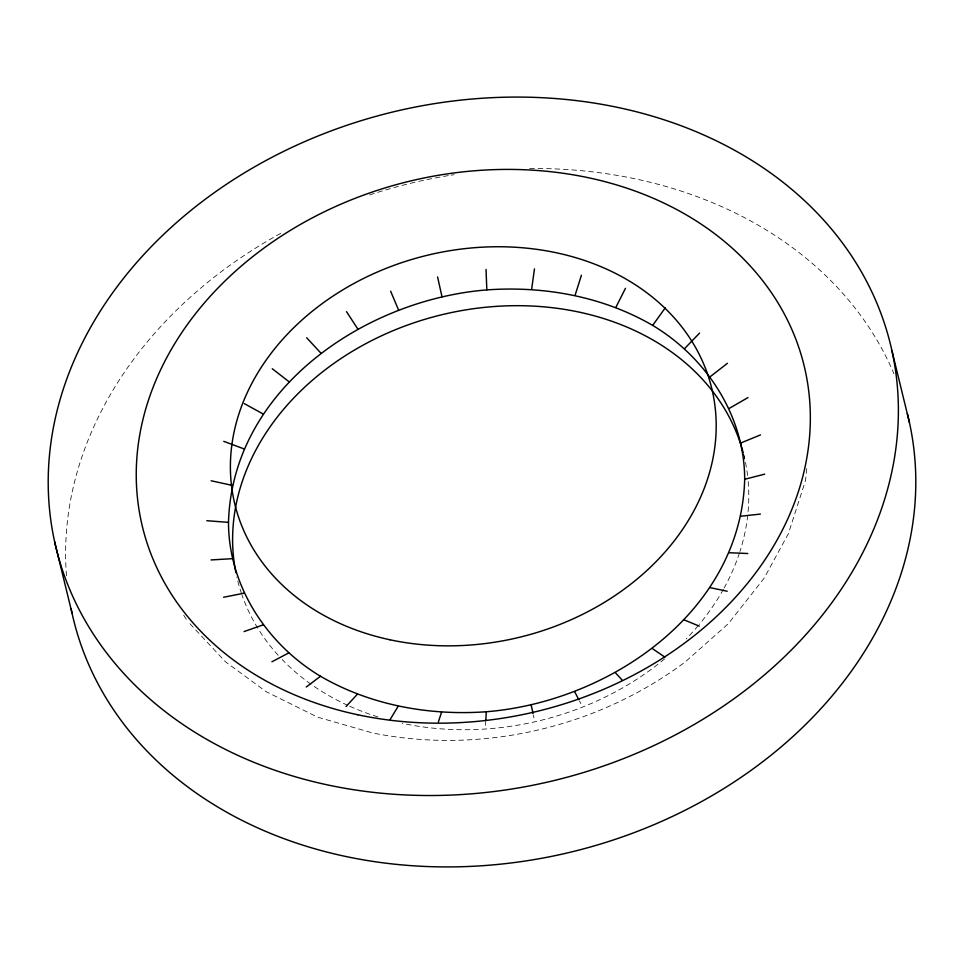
<?xml version="1.0" encoding="UTF-8"?>
<svg xmlns="http://www.w3.org/2000/svg" width="964" height="964" viewBox="0 0 964 964"><rect width="100%" height="100%" fill="white"/><g stroke="black" fill="none" stroke-linecap="round" stroke-linejoin="round"><path stroke-width="0.72" stroke-dasharray="4.82 3.62" d="M485.495 725.386L485.748 721.301M806.772 468.6L805.494 480.554L788.335 533.803L763.982 578.424L728.374 623.648L685.416 661.774C597.09 728.001 480.903 754.752 372.598 732.953L317.554 717.132L266.172 691.694L225.552 661.858L188.534 622.262M183.702 615.225L186.763 619.985M579.509 701.009L580.906 703.672M743.545 454.237L744.919 459.852M533.321 714.975L533.936 717.879M66.492 575.821A429.438 343.871 -13.7 0 1 283.657 231.758M369.622 194.921A429.438 343.871 -13.7 0 1 417.292 181.726M418.738 181.401A429.438 343.871 -13.7 0 1 449.622 175.412M451.092 175.171A429.438 343.871 -13.7 0 1 454.056 174.701M529.646 168.507A429.438 343.871 -13.7 0 1 893.953 373.791M743.581 454.201A260.726 208.778 -13.7 0 1 747.594 475.674M748.185 481.506A260.726 208.778 -13.7 0 1 739.942 551.48M739.484 552.89A260.726 208.778 -13.7 0 1 724.157 587.968M723.434 589.269A260.726 208.778 -13.7 0 1 699.165 624.491M698.213 625.636A260.726 208.778 -13.7 0 1 686.248 638.879M664.582 658.918A260.726 208.778 -13.7 0 1 402.193 723.277M377.888 716.903A260.726 208.778 -13.7 0 1 349.137 705.985M347.787 705.371A260.726 208.778 -13.7 0 1 312.216 685.079M311.011 684.235A260.726 208.778 -13.7 0 1 282.175 659.545M278.15 655.255A260.726 208.778 -13.7 0 1 258.629 629.54M257.846 628.275A260.726 208.778 -13.7 0 1 242.048 595.186M241.578 593.8A260.726 208.778 -13.7 0 1 236.807 576.966"/><path stroke-width="1.45" d="M485.832 719.939L486.338 711.757C609.055 701.876 741.039 612.092 744.678 479.277C744.618 415.725 706.347 357.572 652.676 325.398C602.717 296.382 544.094 285.838 486.832 289.899C364.127 299.768 232.143 389.564 228.492 522.368C228.564 585.931 266.823 644.085 320.494 676.258C370.465 705.262 429.088 715.818 486.338 711.757M531.646 289.357L534.454 268.884M575.098 295.249L581.413 275.246M438.403 721.867L441.524 712.288M615.851 307.383L625.455 288.357M390.107 719.602L398.084 706.407M652.676 325.398L665.256 307.829M346.064 706.491L357.331 694.273M684.464 348.739L699.611 333.062M710.227 376.695L727.459 363.283M306.263 687.019L320.494 676.258M729.206 408.435L747.968 397.578M271.908 661.798L288.718 652.917M740.81 442.982L760.5 434.909M244.061 631.577L262.955 624.949M744.678 479.277L764.693 474.143M223.552 597.27L243.976 593.209M740.714 516.234L760.415 514.077M211.02 559.939L232.372 558.674M729.037 552.721L747.775 553.517M206.826 520.705L228.492 522.368M709.986 587.63L727.193 591.245M211.116 480.771L232.457 485.41M223.744 441.343L244.145 448.935M684.139 619.9L699.261 626.118M244.326 403.615L263.196 414.014M652.303 648.555L664.847 657.087M272.258 368.73L289.031 381.744M306.673 337.762L320.879 353.089M615.418 672.727L622.117 680.054M346.522 311.649L357.752 328.929M574.628 691.67L578.822 699.671M390.613 291.176L398.554 309.986M892.001 351.017A429.438 343.871 -13.7 0 1 327.519 784.901A429.438 343.871 -13.7 0 1 200.367 202.97A429.438 343.871 -13.7 0 1 892.001 351.017L909.414 422.425M54.587 541.575L71.999 612.984M437.584 276.969L442.018 296.84M531.164 704.804L533.008 713.517M486.025 269.462L486.832 289.899M907.353 413.689A429.438 343.871 -13.7 0 1 566.856 853.044A429.438 343.871 -13.7 0 1 71.071 608.585M235.891 572.712A260.726 208.778 -13.7 0 1 443.476 314.336A260.726 208.778 -13.7 0 1 743.208 452.791M389.998 639.783A245.398 196.499 -13.7 0 0 712.553 391.854A245.398 196.499 -13.7 0 0 317.337 307.251A245.398 196.499 -13.7 0 0 389.998 639.783M357.716 714.758A340.485 272.631 -13.7 0 0 805.277 370.754A340.485 272.631 -13.7 0 0 256.894 253.375A340.485 272.631 -13.7 0 0 357.716 714.758"/></g></svg>
